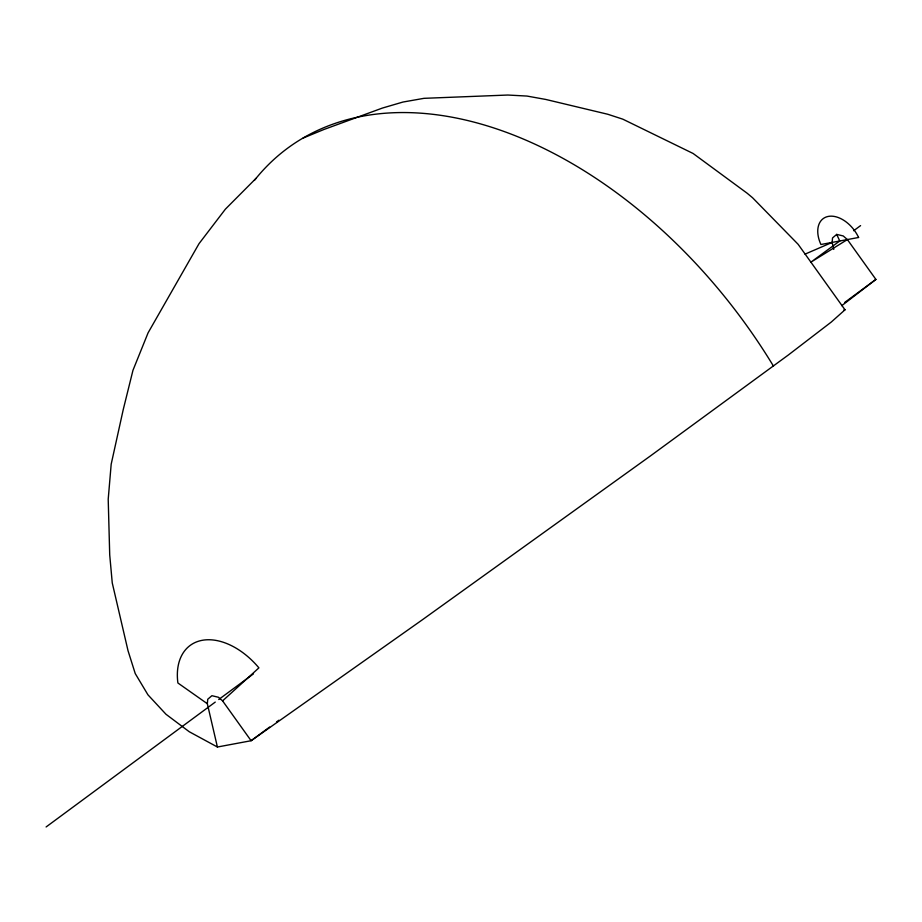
<?xml version="1.0" encoding="UTF-8"?>
<svg xmlns="http://www.w3.org/2000/svg" width="922" height="922" viewBox="0 0 922 922"><rect width="100%" height="100%" fill="white"/><g stroke="black" fill="none" stroke-linecap="round" stroke-linejoin="round"><path stroke-width="1.38" d="M269.616 727.055L251.107 740.723L217.408 747.016L207.335 703.717L207.738 699.256L211.899 695.695L218.433 697.263L222.582 700.87L251.107 740.723L422.034 620.022L650.552 455.848L788.31 355.016L831.287 322.043L845.001 309.804L798.118 244.295L752.583 197.757L747.108 193.194L693.102 153.478L622.811 119.169L607.725 114.247L545.778 99.449L526.981 96.061L507.872 95.035L423.993 98.331L402.972 102.042L382.411 108.058L323.841 129.518L303.073 138.093M833.765 249.401L832.14 242.417L832.531 237.945L836.692 234.395L843.227 235.951L847.376 239.57L875.9 279.424L841.763 305.666M256.086 178.303L225.371 209.179L199.014 243.685L148.085 332.842L132.964 370.31L123.248 409.564L111.182 464.215L108.208 499.24L109.718 554.894L112.254 582.923L128.031 650.725L135.234 673.556L147.935 694.808L165.995 714.273L189.229 731.722L217.408 747.016M222.582 700.87L258.909 667.862A65.013 42.193 53.6 0 0 202.114 640.329A65.013 42.193 53.6 0 0 177.888 682.983L207.335 703.717M46.1 826.965L215.264 702.08M218.733 699.51L253.492 673.844M853.645 230.742L860.583 225.613M276.554 721.926L278.87 720.22M844.656 302.485L875.9 279.424M847.376 239.57L810.715 262.286L839.758 240.988L836.692 234.395M832.14 242.417L804.998 254.149M843.618 310.184L845.001 309.804M254.38 180.424A407.098 264.176 53.6 0 1 773.466 366.126M858.589 237.473L820.926 244.503A27.844 18.071 53.6 0 1 828.348 216.405A27.844 18.071 53.6 0 1 858.589 237.473"/></g></svg>
